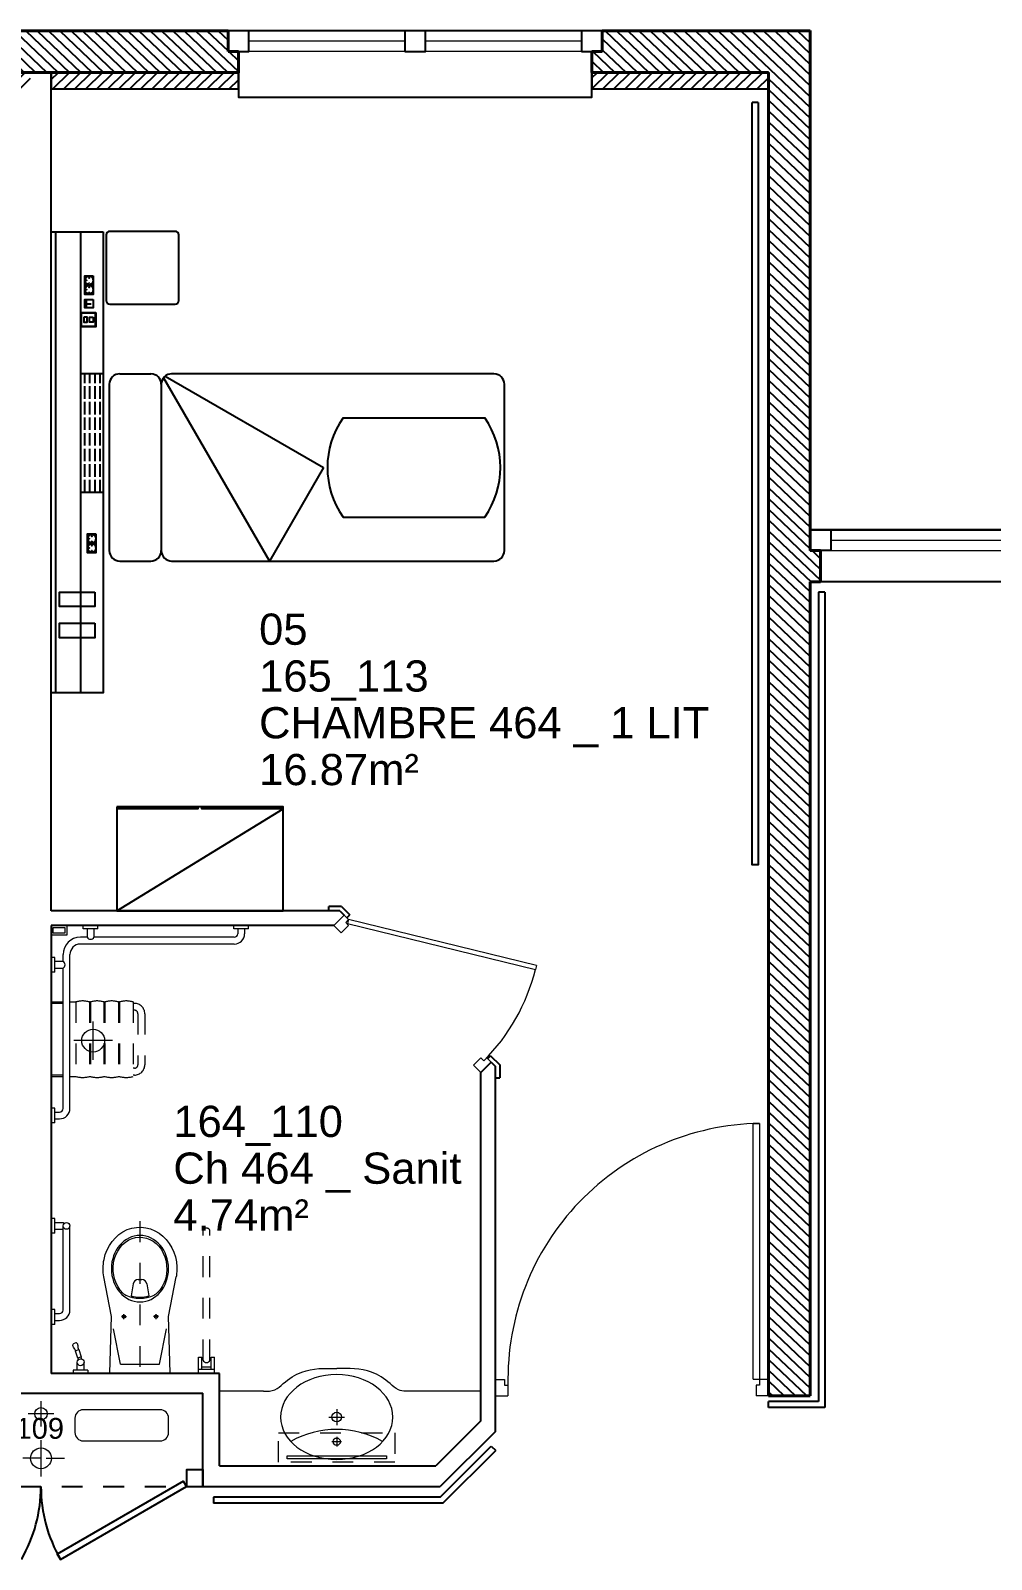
# Model space of a CAD drawing. Header units: metres. Extents: x -8 to 211, y -5 to 116.
# Drawn here: x 163.35 to 167.97, y 108.6 to 115.95 of the extents above; entities that cross this region are included whole.
import ezdxf

# ---------------------------------------------------------------- set-up
doc = ezdxf.new("R2010")
doc.units = ezdxf.units.M
doc.header["$LTSCALE"] = 0.6
doc.header["$MEASUREMENT"] = 0
for name, pattern in [('CACHÉ', [0.25, 0.125, -0.125]), ('CONTINU', [0]), ('HIDDEN2', [0.1875, 0.125, -0.0625])]:
    doc.linetypes.add(name, pattern=pattern)
doc.layers.get('0').update_dxf_attribs({"linetype": 'CONTINUOUS'})
for name, color, linetype in [('009 main courante', 181, 'CONTINUOUS'), ('400 Lits', 150, 'CONTINUOUS'), ('A_AGENC', 204, 'CONTINUOUS'), ('A_EQMP', 142, 'CONTINUOUS'), ('A_Etiqu_Gaine', 8, 'CONTINUOUS'), ('A_Etiqu_Gaine_ancien', 8, 'CONTINUOUS'), ('A_Etiqu_Gaine_code', 8, 'CONTINUOUS'), ('A_Etiqu_Local', 8, 'CONTINUOUS'), ('A_Etiqu_Local_ancien', 8, 'CONTINUOUS'), ('A_HACH_CLOIS', 7, 'CONTINU'), ('A_HACH_STRUC', 7, 'CONTINUOUS'), ('A_MUR_CLOIS', 8, 'CONTINU'), ('A_MURS_ALÈG', 7, 'CONTINU')]:
    doc.layers.add(name, color=color, linetype=linetype)
for name, color, linetype, lineweight in [('A_CHASS', 4, 'CONTINU', 0), ('A_MURS_STRU', 7, 'CONTINU', 40), ('A_PORTE', 8, 'CONTINU', 0), ('A_SANI', 5, 'CONTINU', 0), ('CONTOUR', 54, 'CONTINUOUS', 30)]:
    doc.layers.add(name, color=color, linetype=linetype, lineweight=lineweight)
doc.styles.add('Attribut', font='arial.ttf')

# ---------------------------------------------------------------- blocks, each defined once
blk = doc.blocks.new('A_Etiqu_Local')
at = {"style": 'Attribut', "flags": 1}
for tag, p in [('CODE_HOPITAL', (-0.4463, 1.632)), ('CODE_SITE', (-0.4463, 1.407)), ('CODE_BATIMENT', (-0.4463, 1.182)), ('CODE_SECTEUR', (-0.4463, 0.957)), ('CODE_ETAGE', (-0.4463, 0.732)), ('NOM_NORMALISE', (-0.4463, -0.843)), ('SECTEUR_ACTIVITE', (-0.4463, -1.068)), ('SOUS_SECTEUR_ACTIVITE', (-0.4463, -1.293)), ('VOLUME', (-0.4463, -1.518)), ('SERVICE', (-0.4463, -1.743)), ('CODE_UG', (-0.4463, -1.968)), ('CODE_UA', (-0.4463, -2.193)), ('CODE_POLE', (-0.4463, -2.418)), ('OCCUPANT_EXTERNE', (-0.4463, -2.643)), ('DISPONIBILITE', (-0.4463, -2.868)), ('ACCES_HANDICAPES', (-0.4463, -3.093)), ('NATURE_SOL', (-0.4463, -3.318)), ('RISQUE_LABORATOIRE', (-0.4463, -3.543)), ('AMIANTE', (-0.4463, -3.768))]:
    blk.add_attdef(tag, p, '', height=0.15, dxfattribs=at)
at = {"layer": 'A_Etiqu_Local', "style": 'Attribut'}
for tag, p in [('CODE_PIECE', (-0.4463, 0.282)), ('NOM_USAGE', (-0.4463, 0.057)), ('SURFACE', (-0.4463, -0.168))]:
    blk.add_attdef(tag, p, '', height=0.15, dxfattribs=at)
at = {"layer": 'A_Etiqu_Local_ancien', "style": 'Attribut'}
blk.add_attdef('CODE_PIECE_ANCIEN', (-0.4463, 0.507), '', height=0.15, dxfattribs=at)
blk = doc.blocks.new('A_Etiqu_Gaine')
at = {"style": 'Attribut', "flags": 1}
for tag, p in [('CODE_HOPITAL', (-0.4323, 0.8651)), ('CODE_SITE', (-0.4323, 0.7151)), ('CODE_BATIMENT', (-0.4323, 0.5651)), ('CODE_SECTEUR', (-0.4323, 0.4151)), ('CODE_ETAGE', (-0.4323, 0.2651)), ('NOM_NORMALISE', (-0.4323, -0.3349)), ('SECTEUR_ACTIVITE', (-0.4323, -0.4849)), ('SOUS_SECTEUR_ACTIVITE', (-0.4323, -0.6349)), ('SURFACE', (-0.4323, -0.7849)), ('CODE_UG', (-0.4323, -0.9349)), ('CODE_POLE', (-0.4323, -1.0849)), ('AMIANTE', (-0.4323, -1.2349))]:
    blk.add_attdef(tag, p, '', height=0.1, dxfattribs=at)
at = {"layer": 'A_Etiqu_Gaine', "style": 'Attribut'}
blk.add_attdef('NOM_USAGE', (-0.4323, -0.1849), '', height=0.1, dxfattribs=at)
at = {"layer": 'A_Etiqu_Gaine_ancien', "style": 'Attribut'}
blk.add_attdef('CODE_PIECE_ANCIEN', (-0.4323, 0.1151), '', height=0.1, dxfattribs=at)
at = {"layer": 'A_Etiqu_Gaine_code', "style": 'Attribut'}
blk.add_attdef('CODE_PIECE', (-0.4323, -0.0349), '', height=0.1, dxfattribs=at)

msp = doc.modelspace()

# ---------------------------------------------------------------- hatches: boundary and pattern name
at = {"layer": 'A_EQMP'}
h = msp.add_hatch(dxfattribs=at)
h.set_pattern_fill('ACAD_ISO02W100', color=8, scale=0.005, angle=270, style=0)
h.set_pattern_definition([(270, (164.033488, 117.386293), (-0.025, 5e-18), [0.06, -0.015])])
h.paths.add_polyline_path([(163.5893, 113.7268), (163.5893, 114.2968), (163.6993, 114.2968), (163.6993, 113.7268)])
at = {"layer": 'A_HACH_CLOIS'}
h = msp.add_hatch(dxfattribs=at)
h.set_pattern_fill('ANSI31', color=8, scale=0.3, style=0)
h.set_pattern_definition([(45, (162.449025, 115.665665), (-0.0265165, 0.0265165), [])])
h.paths.add_polyline_path([(163.3492, 115.7457), (162.449, 115.7457), (162.449, 115.6657), (163.3492, 115.6657)])
h.paths.add_polyline_path([(164.3497, 115.7457), (163.4495, 115.7457), (163.4495, 115.6657), (164.3497, 115.6657)])
h = msp.add_hatch(dxfattribs=at)
h.set_pattern_fill('ANSI31', color=8, scale=0.3, style=0)
h.set_pattern_definition([(45, (166.04974, 115.665665), (-0.0265165, 0.0265165), [])])
h.paths.add_polyline_path([(166.8995, 115.7457), (166.0497, 115.7457), (166.0497, 115.6657), (166.8995, 115.6657)])
at = {"layer": 'A_HACH_STRUC', "linetype": 'Continuous'}
h = msp.add_hatch(dxfattribs=at)
h.set_pattern_fill('ANSI31', color=8, scale=0.3, angle=-88.5553, style=0)
h.set_pattern_definition([(316.4447, (162.449033, 115.74566), (0.02583954, 0.0271766), [])])
h.paths.add_polyline_path([(164.2997, 115.9457), (162.499, 115.9457), (162.499, 115.8457), (162.449, 115.8457), (162.449, 115.7457), (164.35, 115.7457), (164.35, 115.8457), (164.2997, 115.8457)])
h = msp.add_hatch(dxfattribs=at)
h.set_pattern_fill('ANSI31', color=8, scale=0.3, angle=-88.5553, style=0)
h.set_pattern_definition([(316.4447, (166.04974, 109.382314), (0.02583954, 0.02717661), [])])
h.paths.add_polyline_path([(167.0995, 115.9457), (166.0997, 115.9457), (166.0997, 115.8457), (166.0497, 115.8457), (166.0497, 115.7457), (166.8995, 115.7457), (166.8995, 115.6657), (166.8995, 109.3823), (167.0995, 109.3823), (167.0996, 113.2962), (167.1496, 113.2962), (167.1496, 113.4462), (167.0996, 113.4462)])

# ---------------------------------------------------------------- linework, layer by layer
at = {"layer": '009 main courante', "color": 8, "linetype": 'Continuous'}
for p, q in [((166.8498, 115.6006), (166.8198, 115.6006)), ((167.1396, 113.2462), (167.1395, 109.3562)), ((167.1696, 113.2462), (167.1396, 113.2462)), ((167.1696, 113.2462), (167.1695, 109.3262)), ((167.1395, 109.3562), (166.8995, 109.3562)), ((166.8995, 109.3262), (166.8995, 109.3562)), ((167.1695, 109.3262), (166.8995, 109.3262)), ((165.3206, 108.8962), (165.5658, 109.1414)), ((165.3331, 108.8662), (165.587, 109.1202)), ((165.5658, 109.1414), (165.587, 109.1202)), ((164.2297, 108.8962), (164.2296, 108.8662)), ((165.3331, 108.8662), (164.2296, 108.8662)), ((165.3206, 108.8962), (164.2297, 108.8962))]:
    msp.add_line(p, q, dxfattribs=at)
for points in [[(164.3497, 115.8457), (164.3497, 115.6257), (166.0497, 115.6257), (166.0497, 115.8457)], [(166.8498, 115.6006), (166.8498, 111.9351), (166.8198, 111.9351), (166.8198, 115.6006)]]:
    msp.add_lwpolyline(points, dxfattribs=at)
at = {"layer": '400 Lits', "color": 8, "linetype": 'Continuous'}
for p, q in [((163.7287, 114.2461), (163.7287, 113.4461)), ((163.7787, 114.2961), (163.9287, 114.2961)), ((163.9787, 114.2461), (163.9787, 113.4461)), ((163.9787, 114.2461), (163.9787, 113.4461)), ((163.9787, 114.2461), (163.9787, 113.4461)), ((163.9896, 114.2772), (164.4983, 113.3961)), ((163.9975, 114.2852), (164.7581, 113.8461)), ((165.5787, 114.2961), (164.0284, 114.2961)), ((165.6287, 113.4461), (165.6287, 114.2461)), ((164.8526, 114.0846), (165.5342, 114.0846)), ((164.7581, 113.8461), (164.4983, 113.3961)), ((164.8526, 113.6075), (165.5342, 113.6075)), ((163.7787, 113.3961), (163.9287, 113.3961)), ((164.0284, 113.3961), (165.5787, 113.3961))]:
    msp.add_line(p, q, dxfattribs=at)
for centre, radius, start, end in [((163.7787, 114.2461), 0.05, 89.99709, 179.99718), ((163.9287, 114.2461), 0.05, 0.00292, 90.00281), ((164.0287, 114.2461), 0.05, 89.99709, 179.99718), ((165.5787, 114.2461), 0.05, 0.00177, 90.00166), ((165.1934, 113.8461), 0.416, 145.00777, 214.99254), ((165.1934, 113.8461), 0.416, 325.00791, 34.99193), ((163.7787, 113.4461), 0.05, 180.00168, 270.00176), ((163.9287, 113.4461), 0.05, 269.99824, 359.99832), ((164.0287, 113.4461), 0.05, 180.00168, 270.00176), ((165.5787, 113.4461), 0.05, 270.00168, 0.00176)]:
    msp.add_arc(centre, radius, start, end, dxfattribs=at)
at = {"layer": 'A_AGENC', "color": 8, "linetype": 'CACHÉ'}
msp.add_line((162.6998, 108.9462), (164.0998, 108.9462), dxfattribs=at)
at = {"layer": 'A_AGENC', "color": 8, "linetype": 'Continuous'}
for points in [[(164.1798, 108.9462), (164.1798, 109.0262), (164.0998, 109.0262), (164.0998, 108.9462)], [(164.0848, 108.9722), (163.4786, 108.6222), (163.4936, 108.5962), (164.0998, 108.9462)]]:
    msp.add_lwpolyline(points, close=True, dxfattribs=at)
for centre, start, end in [((162.6998, 108.9462), 329.99999, 359.99998), ((164.0998, 108.9462), 179.99999, 209.99999)]:
    msp.add_arc(centre, 0.7, start, end, dxfattribs=at)
at = {"layer": 'A_CHASS', "color": 8, "linetype": 'Continuous'}
for p, q in [((164.3997, 115.9456), (165.9997, 115.9457)), ((165.1497, 115.8957), (164.3997, 115.8957)), ((165.9997, 115.8457), (164.3997, 115.8457)), ((165.9997, 115.8957), (165.2497, 115.8957)), ((167.1996, 113.5462), (168.7496, 113.5462)), ((167.1996, 113.4962), (168.7496, 113.4962)), ((167.1996, 113.4462), (168.7496, 113.4462))]:
    msp.add_line(p, q, dxfattribs=at)
at = {"layer": 'A_EQMP', "color": 8}
for p, q in [((163.4693, 114.9796), (163.4693, 112.7624)), ((163.5893, 114.9796), (163.5893, 112.7624)), ((163.6116, 114.723), (163.6516, 114.723)), ((163.6166, 114.6491), (163.6166, 114.6157)), ((163.6243, 113.4813), (163.6643, 113.4813)), ((163.764, 111.7146), (164.564, 112.2046))]:
    msp.add_line(p, q, dxfattribs=at)
for points in [[(163.6993, 114.9796), (163.6993, 112.7624), (163.4493, 112.7624), (163.4493, 114.9796)], [(163.6516, 114.768), (163.6516, 114.678), (163.6116, 114.678), (163.6116, 114.768)], [(163.6508, 114.6529), (163.6508, 114.6129), (163.6108, 114.6129), (163.6108, 114.6529)], [(163.6632, 114.5918), (163.6632, 114.5218), (163.5932, 114.5218), (163.5932, 114.5918)], [(163.6612, 114.5898), (163.6612, 114.5238), (163.5952, 114.5238), (163.5952, 114.5898)], [(163.6054, 114.5681), (163.6054, 114.5454), (163.6227, 114.5454), (163.6227, 114.5681)], [(163.651, 114.5681), (163.651, 114.5454), (163.6337, 114.5454), (163.6337, 114.5681)], [(163.6643, 113.5263), (163.6643, 113.4363), (163.6243, 113.4363), (163.6243, 113.5263)], [(163.6593, 113.2473), (163.6593, 113.1773), (163.4893, 113.1773), (163.4893, 113.2473)], [(163.6593, 113.0973), (163.6593, 113.0273), (163.4893, 113.0273), (163.4893, 113.0973)], [(163.764, 112.2146), (163.764, 111.7146), (164.564, 111.7146), (164.564, 112.2146)]]:
    msp.add_lwpolyline(points, close=True, dxfattribs=at)
msp.add_lwpolyline([(164.0632, 114.6489), (164.0632, 114.9637, 0.414214), (164.0456, 114.9813), (163.7308, 114.9813, 0.414214), (163.7132, 114.9637), (163.7132, 114.6489, 0.414214), (163.7308, 114.6313), (164.0456, 114.6313, 0.414214)], format="xyb", close=True, dxfattribs=at)
for points in [[(163.6166, 114.6331), (163.6413, 114.6331)], [(163.6993, 114.2968), (163.5893, 114.2968)], [(163.5893, 113.7268), (163.6993, 113.7268)], [(164.154, 112.2146), (164.154, 112.2046), (163.764, 112.2046)], [(164.564, 112.2046), (164.174, 112.2046), (164.174, 112.2146)]]:
    msp.add_lwpolyline(points, dxfattribs=at)
for centre, radius in [((163.6316, 114.7455), 0.02), ((163.6181, 114.7458), 0.000725), ((163.6316, 114.7573), 0.000725), ((163.6316, 114.7005), 0.02), ((163.6181, 114.7008), 0.000725), ((163.6316, 114.7321), 0.000725), ((163.6316, 114.7123), 0.000725), ((163.6316, 114.6871), 0.000725), ((163.6443, 113.5038), 0.02), ((163.6308, 113.504), 0.000725), ((163.6443, 113.5155), 0.000725), ((163.6443, 113.4904), 0.000725), ((163.6443, 113.4588), 0.02), ((163.6308, 113.459), 0.000725), ((163.6443, 113.4705), 0.000725), ((163.6443, 113.4454), 0.000725)]:
    msp.add_circle(centre, radius, dxfattribs=at)
at = {"layer": 'A_MUR_CLOIS', "color": 8, "linetype": 'Continuous'}
for p, q in [((163.3495, 115.7457), (164.3497, 115.7457)), ((164.7838, 111.7146), (164.7838, 111.7346)), ((164.8456, 111.7346), (164.7838, 111.7346)), ((164.8456, 111.7346), (164.8854, 111.6948)), ((164.8373, 111.7146), (163.4492, 111.7146)), ((164.8373, 111.7146), (164.8581, 111.6938)), ((164.8712, 111.6807), (164.8854, 111.6948)), ((164.8083, 111.6446), (163.4492, 111.6446)), ((165.5624, 111.0178), (165.5482, 111.0037)), ((165.5624, 111.0178), (165.6061, 110.9741)), ((165.5158, 110.9372), (165.5653, 110.9866)), ((165.5158, 110.9372), (165.5161, 110.9368)), ((165.5161, 109.263), (165.5161, 110.9368)), ((165.5653, 110.9866), (165.5861, 110.9658)), ((165.5861, 109.2116), (165.5861, 110.9658)), ((165.6061, 110.9741), (165.6061, 110.9123)), ((165.5861, 110.9123), (165.6061, 110.9123)), ((164.2592, 109.4893), (163.4495, 109.4893)), ((164.2592, 109.0462), (164.2592, 109.4893)), ((162.6204, 109.3962), (164.1781, 109.3962)), ((164.1792, 108.9462), (164.1787, 109.3962)), ((165.5161, 109.263), (165.2993, 109.0462)), ((165.5861, 109.2116), (165.3206, 108.9462)), ((164.2592, 109.0462), (165.2993, 109.0462)), ((164.1792, 108.9462), (165.3206, 108.9462))]:
    msp.add_line(p, q, dxfattribs=at)
for points in [[(164.2997, 115.8457), (164.3997, 115.8457), (164.3997, 115.9456), (164.2997, 115.9456)], [(165.1497, 115.8457), (165.2497, 115.8457), (165.2497, 115.9457), (165.1497, 115.9457)], [(165.9997, 115.8457), (166.0997, 115.8457), (166.0997, 115.9457), (165.9997, 115.9457)], [(166.0497, 115.6657), (166.8995, 115.6657), (166.8995, 115.7457), (166.0497, 115.7457)], [(167.1996, 113.4462), (167.0996, 113.4462), (167.0996, 113.5462), (167.1996, 113.5462)]]:
    msp.add_lwpolyline(points, close=True, dxfattribs=at)
for points in [[(163.4492, 111.7146), (163.4495, 115.7457)], [(163.4495, 115.7457), (163.4495, 115.6657), (164.3497, 115.6657), (164.3497, 115.7457)], [(163.4492, 111.6446), (163.4495, 109.4893)]]:
    msp.add_lwpolyline(points, dxfattribs=at)
at = {"layer": 'A_MURS_ALÈG', "color": 8, "ltscale": 200}
msp.add_line((168.7996, 113.2962), (167.1496, 113.2962), dxfattribs=at)
at = {"layer": 'A_MURS_STRU', "color": 8}
for p, q in [((164.2997, 115.9456), (164.2997, 115.8457)), ((166.0997, 115.9457), (166.0997, 115.8457)), ((164.2997, 115.8457), (164.35, 115.8457)), ((166.0997, 115.8457), (166.0497, 115.8457))]:
    msp.add_line(p, q, dxfattribs=at)
at = {"layer": 'A_MURS_STRU', "color": 8, "linetype": 'Continuous'}
for p, q in [((167.0995, 115.9462), (167.0996, 113.4462)), ((166.8995, 109.3823), (166.8995, 115.7457)), ((167.1496, 113.4462), (167.0996, 113.4462)), ((167.1496, 113.4462), (167.1496, 113.2962)), ((167.0996, 113.2962), (167.0995, 109.3823)), ((167.1496, 113.2962), (167.0996, 113.2962)), ((167.0995, 109.3823), (166.8995, 109.3823))]:
    msp.add_line(p, q, dxfattribs=at)
for points in [[(164.2997, 115.9457), (162.499, 115.9457)], [(167.0995, 115.9457), (166.0997, 115.9457)], [(162.449, 115.8457), (162.449, 115.7457), (164.35, 115.7457), (164.35, 115.8457)], [(166.0497, 115.8457), (166.0497, 115.7457), (166.8995, 115.7457)]]:
    msp.add_lwpolyline(points, dxfattribs=at)
at = {"layer": 'A_PORTE', "color": 8}
for p, q in [((164.8797, 111.6729), (164.8749, 111.6534)), ((164.8749, 111.6534), (165.7779, 111.4325)), ((165.7825, 111.452), (164.8797, 111.6729)), ((165.7825, 111.452), (165.7778, 111.4325))]:
    msp.add_line(p, q, dxfattribs=at)
at = {"layer": 'A_PORTE', "color": 8, "linetype": 'Continuous'}
for p, q in [((166.8256, 109.4623), (166.8256, 110.6927)), ((166.8256, 110.6927), (166.8556, 110.6927)), ((166.8556, 110.6927), (166.8556, 109.4345)), ((165.5861, 109.3823), (165.5861, 109.462)), ((165.5861, 109.462), (165.63, 109.462)), ((165.63, 109.462), (165.63, 109.4342)), ((166.8256, 109.4623), (166.8995, 109.4623)), ((165.5861, 109.382), (165.646, 109.382)), ((165.63, 109.4342), (165.646, 109.4342)), ((165.646, 109.4342), (165.646, 109.382)), ((166.8556, 109.4345), (166.8396, 109.4345)), ((166.8396, 109.4345), (166.8396, 109.3823)), ((166.8995, 109.3823), (166.8396, 109.3823))]:
    msp.add_line(p, q, dxfattribs=at)
at = {"layer": 'A_PORTE', "color": 8}
for points in [[(164.8585, 111.6941), (164.8797, 111.6729), (164.8655, 111.6587), (164.8797, 111.6446), (164.8443, 111.6092), (164.809, 111.6446), (164.8585, 111.6941)], [(165.5161, 111.0082), (165.5302, 110.994), (165.5444, 111.0082), (165.5656, 110.987), (165.5161, 110.9375), (165.4807, 110.9728), (165.5161, 111.0082)]]:
    msp.add_lwpolyline(points, dxfattribs=at)
for centre, radius, start, end in [((164.8655, 111.6587), 0.94, 315, 346.07535), ((166.8771, 109.4614), 1.2314, 90.99792, 181.26619)]:
    msp.add_arc(centre, radius, start, end, dxfattribs=at)
at = {"layer": 'A_SANI', "color": 8, "linetype": 'Continuous'}
for p, q in [((163.4493, 111.5977), (163.4493, 111.6446)), ((163.4493, 111.6446), (163.5243, 111.6446)), ((163.5243, 111.5977), (163.4493, 111.5977)), ((163.4593, 111.6077), (163.4593, 111.6346)), ((163.4593, 111.6346), (163.5143, 111.6346)), ((163.5143, 111.6077), (163.4593, 111.6077)), ((163.5143, 111.6346), (163.5143, 111.6077)), ((163.5243, 111.6446), (163.5243, 111.5977)), ((163.6218, 111.5876), (163.5893, 111.5876)), ((163.6737, 111.6446), (163.603, 111.6446)), ((163.603, 111.6278), (163.603, 111.6446)), ((163.6737, 111.6278), (163.603, 111.6278)), ((163.6218, 111.6278), (163.6218, 111.5876)), ((163.6548, 111.6278), (163.6548, 111.5876)), ((164.3296, 111.5876), (163.6548, 111.5876)), ((163.6737, 111.6278), (163.6737, 111.6446)), ((164.3277, 111.6278), (164.3277, 111.6446)), ((164.3984, 111.6278), (164.3277, 111.6278)), ((164.3466, 111.6278), (164.3466, 111.6046)), ((164.3796, 111.6278), (164.3796, 111.6046)), ((164.3984, 111.6278), (164.3984, 111.6446)), ((164.3296, 111.5546), (163.5893, 111.5546)), ((163.4493, 111.4202), (163.4493, 111.4909)), ((163.4661, 111.4909), (163.4493, 111.4909)), ((163.4661, 111.4202), (163.4661, 111.4909)), ((163.4661, 111.4721), (163.5063, 111.4721)), ((163.4661, 111.4391), (163.5063, 111.4391)), ((163.5063, 111.4721), (163.5063, 111.5046)), ((163.5063, 110.7643), (163.5063, 111.4391)), ((163.5393, 110.7643), (163.5393, 111.5046)), ((163.4661, 111.4202), (163.4493, 111.4202)), ((163.651, 110.9985), (163.651, 111.183)), ((163.7432, 111.0907), (163.5587, 111.0907)), ((163.4661, 110.7662), (163.4493, 110.7662)), ((163.4661, 110.6955), (163.4661, 110.7662)), ((163.4661, 110.7473), (163.4893, 110.7473)), ((163.4661, 110.7143), (163.4893, 110.7143)), ((163.4661, 110.6955), (163.4493, 110.6955)), ((163.4492, 110.1646), (163.4492, 110.2353)), ((163.466, 110.2353), (163.4492, 110.2353)), ((163.466, 110.1646), (163.466, 110.2353)), ((163.466, 110.2164), (163.5062, 110.2164)), ((163.466, 110.1834), (163.5062, 110.1834)), ((163.5062, 109.7953), (163.5062, 110.1999)), ((163.5392, 109.7953), (163.5392, 110.1999)), ((163.466, 110.1646), (163.4492, 110.1646)), ((163.7386, 109.764), (163.7022, 109.9545)), ((163.843, 109.9214), (163.8332, 109.8631)), ((163.8677, 109.9423), (163.8846, 109.9423)), ((163.9092, 109.9214), (163.919, 109.8633)), ((164.0136, 109.764), (164.0501, 109.9545)), ((163.466, 109.7972), (163.4492, 109.7972)), ((163.466, 109.7264), (163.466, 109.7972)), ((163.466, 109.7783), (163.4892, 109.7783)), ((163.466, 109.7453), (163.4892, 109.7453)), ((163.7311, 109.4939), (163.7386, 109.764)), ((163.7866, 109.764), (163.8106, 109.764)), ((163.7986, 109.752), (163.7986, 109.776)), ((163.9656, 109.764), (163.9416, 109.764)), ((163.9536, 109.752), (163.9536, 109.776)), ((164.0211, 109.4939), (164.0136, 109.764)), ((163.466, 109.7264), (163.4492, 109.7264)), ((163.783, 109.5347), (163.7488, 109.7046)), ((163.9692, 109.5347), (164.0035, 109.7046)), ((163.5631, 109.6075), (163.5656, 109.5997)), ((163.5645, 109.5993), (163.5817, 109.6048)), ((163.5645, 109.5993), (163.5754, 109.5653)), ((163.5781, 109.6123), (163.5806, 109.6044)), ((163.5817, 109.6048), (163.5926, 109.5708)), ((163.5739, 109.5061), (163.5739, 109.5463)), ((163.5754, 109.5653), (163.5926, 109.5708)), ((163.5766, 109.5656), (163.5795, 109.5566)), ((163.5915, 109.5704), (163.5948, 109.5601)), ((163.6069, 109.5061), (163.6069, 109.5442)), ((163.783, 109.5347), (163.9692, 109.5347)), ((164.157, 109.4893), (164.157, 109.5688)), ((164.157, 109.5688), (164.1729, 109.5688)), ((164.1729, 109.5104), (164.1729, 109.5688)), ((164.1729, 109.5613), (164.1795, 109.5613)), ((164.1729, 109.5214), (164.2192, 109.5214)), ((164.2125, 109.5613), (164.2192, 109.5613)), ((164.2192, 109.5104), (164.2192, 109.5688)), ((164.2192, 109.5688), (164.235, 109.5688)), ((164.235, 109.4893), (164.235, 109.5688)), ((163.6257, 109.5061), (163.555, 109.5061)), ((163.555, 109.5061), (163.555, 109.4893)), ((163.555, 109.4893), (163.6257, 109.4893)), ((163.6257, 109.5061), (163.6257, 109.4893)), ((164.157, 109.5104), (164.235, 109.5104)), ((164.4708, 109.4046), (164.2592, 109.4046)), ((165.5146, 109.4046), (165.1533, 109.4046)), ((163.3999, 109.3577), (163.3999, 109.2347)), ((163.9733, 109.3157), (163.6033, 109.3157)), ((164.8222, 109.3189), (164.8222, 109.2424)), ((163.4614, 109.2962), (163.3384, 109.2962)), ((163.5633, 109.2757), (163.5633, 109.2057)), ((164.0133, 109.2057), (164.0133, 109.2757)), ((164.7839, 109.2806), (164.8604, 109.2806)), ((163.3999, 109.1702), (163.3999, 108.9945)), ((163.6033, 109.1657), (163.9733, 109.1657)), ((164.7983, 109.1624), (164.8461, 109.1624)), ((164.8222, 109.1863), (164.8222, 109.1384)), ((163.3999, 109.0824), (163.3121, 109.0824)), ((163.425, 109.0824), (163.5128, 109.0824)), ((164.5848, 109.08), (164.5848, 109.0945)), ((164.5848, 109.0945), (165.0611, 109.0945)), ((165.0611, 109.08), (164.5848, 109.08)), ((165.0611, 109.0945), (165.0611, 109.08))]:
    msp.add_line(p, q, dxfattribs=at)
at = {"layer": 'A_SANI', "color": 8, "linetype": 'HIDDEN2', "ltscale": 0.5}
for p, q in [((163.4493, 111.2765), (163.5063, 111.2765)), ((163.5063, 111.2697), (163.4493, 111.2697)), ((163.5393, 111.2765), (163.5676, 111.2765)), ((163.5676, 111.2765), (163.5676, 110.9179)), ((163.6326, 111.2765), (163.6326, 110.9179)), ((163.6326, 111.2765), (163.6376, 111.2765)), ((163.6376, 111.2765), (163.6376, 110.9179)), ((163.7026, 111.2765), (163.7026, 110.9179)), ((163.7026, 111.2765), (163.7076, 111.2765)), ((163.7076, 111.2765), (163.7076, 110.9179)), ((163.7726, 111.2765), (163.7726, 110.9179)), ((163.7726, 111.2765), (163.7776, 111.2765)), ((163.7776, 111.2765), (163.7776, 110.9179)), ((163.8426, 111.2765), (163.8426, 110.9179)), ((163.8493, 111.2697), (163.8426, 111.2697)), ((163.8493, 111.2367), (163.8426, 111.2367)), ((163.8663, 111.2197), (163.8663, 110.9747)), ((163.8993, 111.2197), (163.8993, 110.9747)), ((163.5063, 110.9247), (163.4493, 110.9247)), ((163.4493, 110.9179), (163.5063, 110.9179)), ((163.5393, 110.9179), (163.5676, 110.9179)), ((163.6326, 110.9179), (163.6376, 110.9179)), ((163.7026, 110.9179), (163.7076, 110.9179)), ((163.7726, 110.9179), (163.7776, 110.9179)), ((163.8493, 110.9577), (163.8426, 110.9577)), ((163.8493, 110.9247), (163.8426, 110.9247)), ((164.1795, 109.5537), (164.1795, 110.1773)), ((164.2125, 109.5537), (164.2125, 110.1773)), ((164.5422, 109.0642), (164.5422, 109.2042)), ((164.5422, 109.2042), (165.1022, 109.2042)), ((165.1022, 109.2042), (165.1022, 109.0642)), ((165.1022, 109.0642), (164.5422, 109.0642))]:
    msp.add_line(p, q, dxfattribs=at)
at = {"layer": 'A_SANI', "color": 8, "linetype": 'HIDDEN2'}
msp.add_line((163.8761, 110.2218), (163.8761, 109.4696), dxfattribs=at)
at = {"layer": 'A_SANI', "color": 8, "linetype": 'Continuous'}
for centre, radius in [((163.651, 111.0907), 0.055), ((163.5227, 110.1999), 0.0165), ((163.7986, 109.764), 0.008), ((163.9536, 109.764), 0.008), ((163.5904, 109.5442), 0.0165), ((163.3999, 109.2962), 0.03), ((164.8222, 109.2806), 0.023), ((164.8222, 109.1624), 0.0175), ((163.3999, 109.0824), 0.05)]:
    msp.add_circle(centre, radius, dxfattribs=at)
for centre, radius, start, end in [((163.5893, 111.5046), 0.083, 90, 180), ((163.6383, 111.5968), 0.0189, 209.13506, 330.86494), ((164.3296, 111.6046), 0.017, 270, 0), ((164.3296, 111.6046), 0.05, 270, 0), ((163.5893, 111.5046), 0.05, 90, 180), ((163.4971, 111.4556), 0.0189, 299.13506, 60.86494), ((163.4893, 110.7643), 0.05, 270, 0), ((163.4893, 110.7643), 0.017, 270, 0), ((163.497, 110.1999), 0.0189, 39.88813, 60.86494), ((163.8677, 109.9173), 0.025, 90, 170.48257), ((163.8846, 109.9173), 0.025, 9.51743, 90), ((163.8287, 109.9124), 0.05, 225.91597, 244.7386), ((163.8757, 110.0121), 0.1602, 244.7386, 295.27673), ((163.8757, 110.0176), 0.1602, 254.61449, 285.64877), ((163.9228, 109.9125), 0.05, 295.27673, 313.69166), ((163.4892, 109.7953), 0.017, 270, 0), ((163.4892, 109.7953), 0.05, 270, 0), ((164.196, 109.5603), 0.0178, 201.92878, 338.07122), ((163.6033, 109.2757), 0.04, 90.00067, 180.00076), ((163.9733, 109.2757), 0.04, 0.00067, 90.00076), ((163.6033, 109.2057), 0.04, 180.00067, 270.00076), ((163.9733, 109.2057), 0.04, 270.00006, 359.99994), ((164.8222, 108.774), 0.4476, 60.42755, 119.57245)]:
    msp.add_arc(centre, radius, start, end, dxfattribs=at)
at = {"layer": 'A_SANI', "color": 8, "linetype": 'HIDDEN2', "ltscale": 0.5}
for centre, radius, start, end in [((163.6001, 111.1642), 0.1169, 73.86503, 106.13497), ((163.6701, 111.1642), 0.1169, 73.86503, 106.13497), ((163.7401, 111.1642), 0.1169, 73.86503, 106.13497), ((163.8101, 111.1642), 0.1169, 73.86503, 106.13497), ((163.8493, 111.2197), 0.05, 360, 90), ((163.8493, 111.2197), 0.017, 360, 90), ((163.6001, 111.0303), 0.1169, 253.86503, 286.13497), ((163.6701, 111.0303), 0.1169, 253.86503, 286.13497), ((163.7401, 111.0303), 0.1169, 253.86503, 286.13497), ((163.8101, 111.0303), 0.1169, 253.86503, 286.13497), ((163.8493, 110.9747), 0.05, 270, 0), ((163.8493, 110.9747), 0.017, 270, 0), ((164.196, 110.172), 0.0173, 17.79386, 162.20614)]:
    msp.add_arc(centre, radius, start, end, dxfattribs=at)
at = {"layer": 'A_SANI', "color": 8, "linetype": 'Continuous', "extrusion": (0, 0, -1)}
for centre, major_axis, ratio in [((163.8761, 109.994), (0, -0.16), 0.859387), ((164.8222, 109.2806), (-0.27, 0), 0.755556)]:
    msp.add_ellipse(centre, major_axis=major_axis, ratio=ratio, dxfattribs=at)
at = {"layer": 'A_SANI', "color": 8, "linetype": 'Continuous'}
for points, knots in [([(163.7022, 109.9545), (163.6976, 109.981), (163.6974, 110.0103), (163.7158, 110.1015), (163.7577, 110.158), (163.8713, 110.2052), (163.9399, 110.1922), (164.0329, 110.1093), (164.0575, 110.0428), (164.0525, 109.9703), (164.0515, 109.9623), (164.0501, 109.9545)], [1.357319, 1.357319, 1.357319, 1.357319, 1.801245, 1.801245, 2.798426, 2.798426, 3.795608, 3.795608, 4.792789, 4.792789, 4.916836, 4.916836, 4.916836, 4.916836]), ([(163.7939, 109.8765), (163.7585, 109.9108), (163.7403, 109.9688), (163.7577, 110.0766), (163.7938, 110.1233), (163.8827, 110.1553), (163.934, 110.1406), (164.0006, 110.063), (164.0138, 110.0014), (163.9921, 109.9201), (163.9769, 109.895), (163.9574, 109.8763)], [0.692162, 0.692162, 0.692162, 0.692162, 1.75636, 1.75636, 2.841981, 2.841981, 3.927602, 3.927602, 5.013223, 5.013223, 5.598138, 5.598138, 5.598138, 5.598138])]:
    msp.add_open_spline(points, degree=3, knots=knots, dxfattribs=at)
for points in [[(163.5631, 109.6075), (163.5561, 109.6162), (163.5541, 109.6313), (163.5624, 109.6356)], [(163.5781, 109.6123), (163.5787, 109.6234), (163.5715, 109.6369), (163.5623, 109.6355)], [(164.4708, 109.4046), (164.5253, 109.4117), (164.5652, 109.4416), (164.6551, 109.4972), (164.8222, 109.5146)], [(165.1533, 109.4046), (165.1191, 109.4117), (165.0791, 109.4416), (164.9893, 109.4972), (164.8222, 109.5146)]]:
    msp.add_spline(points, degree=3, dxfattribs=at)
at = {"layer": 'CONTOUR', "color": 8}
for points in [[(152.4995, 115.9466), (167.0995, 115.946)], [(167.0995, 115.9457), (167.0995, 113.5462), (168.8496, 113.5462), (168.8496, 114.2966)], [(167.0995, 113.5466), (168.8496, 113.5466)]]:
    msp.add_lwpolyline(points, dxfattribs=at)

# ---------------------------------------------------------------- block references
at = {"layer": 'A_Etiqu_Gaine', "color": 8}
msp.add_blockref('A_Etiqu_Gaine', (163.3992, 109.2112), dxfattribs=at).add_auto_attribs({'CODE_PIECE': '163_109', 'NOM_USAGE': 'G5'})
at = {"layer": 'A_Etiqu_Local', "color": 8}
ref = msp.add_blockref('A_Etiqu_Local', (164.8952, 112.4867), dxfattribs=at)
ref.add_attrib('CODE_PIECE', '165_113', (164.4489, 112.7687), dxfattribs={"height": 0.15, "style": 'Attribut'})
ref.add_attrib('CODE_PIECE_ANCIEN', '05', (164.4489, 112.9937), dxfattribs={"layer": 'A_Etiqu_Local_ancien', "height": 0.15, "style": 'Attribut'})
ref.add_attrib('NOM_USAGE', 'CHAMBRE 464 _ 1 LIT', (164.4489, 112.5437), dxfattribs={"height": 0.15, "style": 'Attribut'})
ref.add_attrib('SURFACE', '16.87m²', (164.4489, 112.3187), dxfattribs={"height": 0.15, "style": 'Attribut'})
ref = msp.add_blockref('A_Etiqu_Local', (164.4828, 110.3454), dxfattribs=at)
ref.add_attrib('CODE_PIECE', '164_110', (164.0365, 110.6273), dxfattribs={"height": 0.15, "style": 'Attribut'})
ref.add_attrib('NOM_USAGE', 'Ch 464 _ Sanit', (164.0365, 110.4023), dxfattribs={"height": 0.15, "style": 'Attribut'})
ref.add_attrib('SURFACE', '4.74m²', (164.0365, 110.1773), dxfattribs={"height": 0.15, "style": 'Attribut'})

doc.saveas('drawing.dxf')
